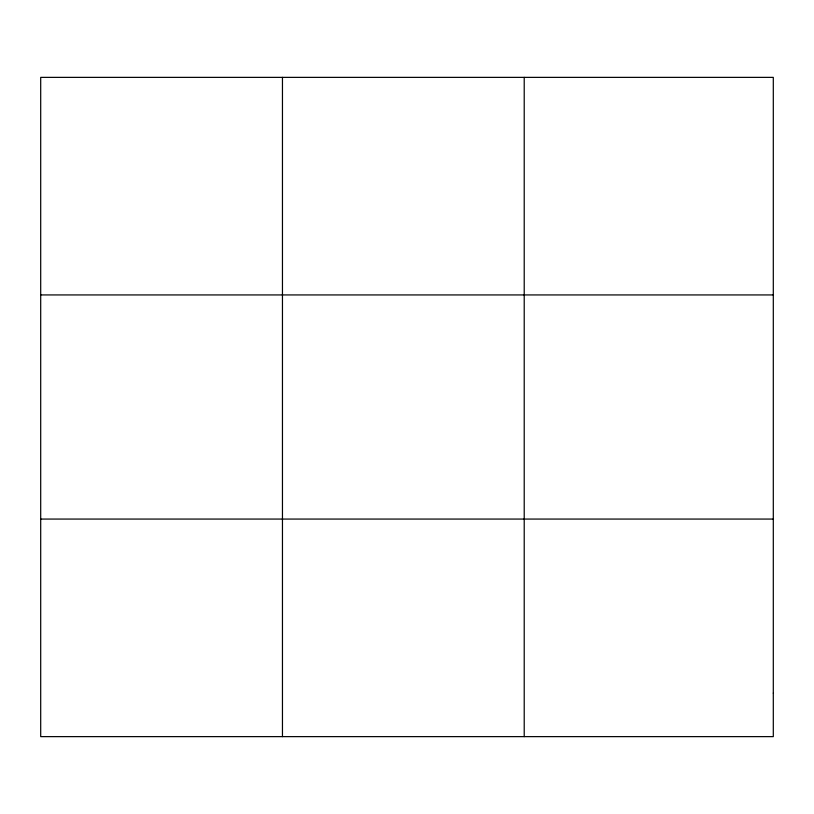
<?xml version="1.0" encoding="UTF-8"?>
<svg xmlns="http://www.w3.org/2000/svg" width="814" height="814" viewBox="0 0 814 814"><rect width="100%" height="100%" fill="white"/><g stroke="black" fill="none" stroke-linecap="round" stroke-linejoin="round"><path stroke-width="1.22" d="M282.458 77.371L282.458 736.629M524.216 77.371L524.216 736.629M40.7 294.933L773.3 294.933M40.7 519.067L773.3 519.067M773.3 693.111L773.3 736.629L40.7 736.629L40.7 77.371L773.3 77.371L773.3 693.111"/></g></svg>
